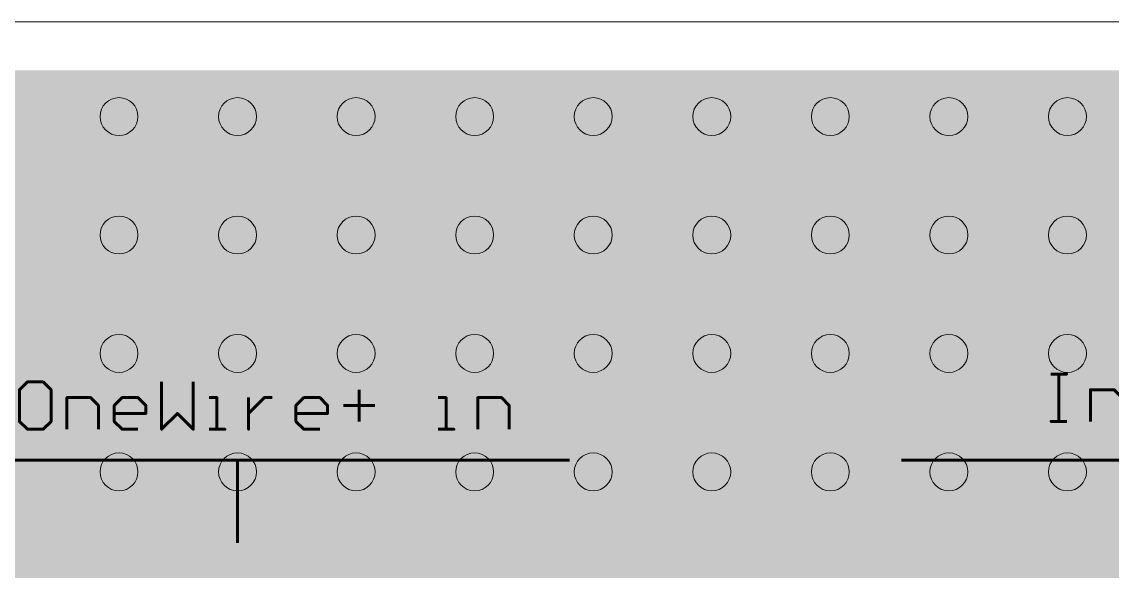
# Model space of a CAD drawing. Header units: millimetres. Extents: x 0 to 210, y 0 to 297.
# Drawn here: x 82.04 to 105.03, y 238.63 to 250.22 of the extents above; entities that cross this region are included whole.
import ezdxf

# ---------------------------------------------------------------- set-up
doc = ezdxf.new("R2010")
doc.units = ezdxf.units.MM
for name, pattern in [('K5LT32768', [0]), ('K5LT32801', [0]), ('K5LT32804', [0]), ('K5LT32807', [0])]:
    doc.linetypes.add(name, pattern=pattern)

# ---------------------------------------------------------------- blocks, each defined once
blk = doc.blocks.new('U117')
at = {"color": 7, "linetype": 'K5LT32768', "lineweight": 18}
blk.add_circle((99.09, 240.723), 0.4, dxfattribs=at)
blk = doc.blocks.new('U118')
at = {"color": 7, "linetype": 'K5LT32768', "lineweight": 18}
blk.add_circle((101.59, 240.723), 0.4, dxfattribs=at)
blk = doc.blocks.new('U119')
at = {"color": 7, "linetype": 'K5LT32768', "lineweight": 18}
blk.add_circle((104.09, 240.723), 0.4, dxfattribs=at)
blk = doc.blocks.new('U121')
at = {"color": 7, "linetype": 'K5LT32768', "lineweight": 18}
blk.add_circle((89.09, 240.723), 0.4, dxfattribs=at)
blk = doc.blocks.new('U122')
at = {"color": 7, "linetype": 'K5LT32768', "lineweight": 18}
blk.add_circle((91.59, 240.723), 0.4, dxfattribs=at)
blk = doc.blocks.new('U123')
at = {"color": 7, "linetype": 'K5LT32768', "lineweight": 18}
blk.add_circle((94.09, 240.723), 0.4, dxfattribs=at)
blk = doc.blocks.new('U124')
at = {"color": 7, "linetype": 'K5LT32768', "lineweight": 18}
blk.add_circle((96.59, 240.723), 0.4, dxfattribs=at)
blk = doc.blocks.new('U127')
at = {"color": 7, "linetype": 'K5LT32768', "lineweight": 18}
blk.add_circle((84.09, 240.723), 0.4, dxfattribs=at)
blk = doc.blocks.new('U128')
at = {"color": 7, "linetype": 'K5LT32768', "lineweight": 18}
blk.add_circle((86.59, 240.723), 0.4, dxfattribs=at)
blk = doc.blocks.new('U148')
at = {"color": 7, "linetype": 'K5LT32768', "lineweight": 18}
blk.add_circle((99.09, 243.223), 0.4, dxfattribs=at)
blk = doc.blocks.new('U149')
at = {"color": 7, "linetype": 'K5LT32768', "lineweight": 18}
blk.add_circle((101.59, 243.223), 0.4, dxfattribs=at)
blk = doc.blocks.new('U150')
at = {"color": 7, "linetype": 'K5LT32768', "lineweight": 18}
blk.add_circle((104.09, 243.223), 0.4, dxfattribs=at)
blk = doc.blocks.new('U152')
at = {"color": 7, "linetype": 'K5LT32768', "lineweight": 18}
blk.add_circle((89.09, 243.223), 0.4, dxfattribs=at)
blk = doc.blocks.new('U153')
at = {"color": 7, "linetype": 'K5LT32768', "lineweight": 18}
blk.add_circle((91.59, 243.223), 0.4, dxfattribs=at)
blk = doc.blocks.new('U154')
at = {"color": 7, "linetype": 'K5LT32768', "lineweight": 18}
blk.add_circle((94.09, 243.223), 0.4, dxfattribs=at)
blk = doc.blocks.new('U155')
at = {"color": 7, "linetype": 'K5LT32768', "lineweight": 18}
blk.add_circle((96.59, 243.223), 0.4, dxfattribs=at)
blk = doc.blocks.new('U158')
at = {"color": 7, "linetype": 'K5LT32768', "lineweight": 18}
blk.add_circle((84.09, 243.223), 0.4, dxfattribs=at)
blk = doc.blocks.new('U159')
at = {"color": 7, "linetype": 'K5LT32768', "lineweight": 18}
blk.add_circle((86.59, 243.223), 0.4, dxfattribs=at)
blk = doc.blocks.new('U179')
at = {"color": 7, "linetype": 'K5LT32768', "lineweight": 18}
blk.add_circle((99.09, 245.723), 0.4, dxfattribs=at)
blk = doc.blocks.new('U180')
at = {"color": 7, "linetype": 'K5LT32768', "lineweight": 18}
blk.add_circle((101.59, 245.723), 0.4, dxfattribs=at)
blk = doc.blocks.new('U181')
at = {"color": 7, "linetype": 'K5LT32768', "lineweight": 18}
blk.add_circle((104.09, 245.723), 0.4, dxfattribs=at)
blk = doc.blocks.new('U183')
at = {"color": 7, "linetype": 'K5LT32768', "lineweight": 18}
blk.add_circle((89.09, 245.723), 0.4, dxfattribs=at)
blk = doc.blocks.new('U184')
at = {"color": 7, "linetype": 'K5LT32768', "lineweight": 18}
blk.add_circle((91.59, 245.723), 0.4, dxfattribs=at)
blk = doc.blocks.new('U185')
at = {"color": 7, "linetype": 'K5LT32768', "lineweight": 18}
blk.add_circle((94.09, 245.723), 0.4, dxfattribs=at)
blk = doc.blocks.new('U186')
at = {"color": 7, "linetype": 'K5LT32768', "lineweight": 18}
blk.add_circle((96.59, 245.723), 0.4, dxfattribs=at)
blk = doc.blocks.new('U189')
at = {"color": 7, "linetype": 'K5LT32768', "lineweight": 18}
blk.add_circle((84.09, 245.723), 0.4, dxfattribs=at)
blk = doc.blocks.new('U190')
at = {"color": 7, "linetype": 'K5LT32768', "lineweight": 18}
blk.add_circle((86.59, 245.723), 0.4, dxfattribs=at)
blk = doc.blocks.new('U525')
at = {"color": 7, "linetype": 'K5LT32768', "lineweight": 18}
blk.add_circle((99.09, 248.223), 0.4, dxfattribs=at)
blk = doc.blocks.new('U526')
at = {"color": 7, "linetype": 'K5LT32768', "lineweight": 18}
blk.add_circle((101.59, 248.223), 0.4, dxfattribs=at)
blk = doc.blocks.new('U527')
at = {"color": 7, "linetype": 'K5LT32768', "lineweight": 18}
blk.add_circle((104.09, 248.223), 0.4, dxfattribs=at)
blk = doc.blocks.new('U529')
at = {"color": 7, "linetype": 'K5LT32768', "lineweight": 18}
blk.add_circle((89.09, 248.223), 0.4, dxfattribs=at)
blk = doc.blocks.new('U530')
at = {"color": 7, "linetype": 'K5LT32768', "lineweight": 18}
blk.add_circle((91.59, 248.223), 0.4, dxfattribs=at)
blk = doc.blocks.new('U531')
at = {"color": 7, "linetype": 'K5LT32768', "lineweight": 18}
blk.add_circle((94.09, 248.223), 0.4, dxfattribs=at)
blk = doc.blocks.new('U532')
at = {"color": 7, "linetype": 'K5LT32768', "lineweight": 18}
blk.add_circle((96.59, 248.223), 0.4, dxfattribs=at)
blk = doc.blocks.new('U535')
at = {"color": 7, "linetype": 'K5LT32768', "lineweight": 18}
blk.add_circle((84.09, 248.223), 0.4, dxfattribs=at)
blk = doc.blocks.new('U536')
at = {"color": 7, "linetype": 'K5LT32768', "lineweight": 18}
blk.add_circle((86.59, 248.223), 0.4, dxfattribs=at)
blk = doc.blocks.new('U716')
at = {"color": 4, "linetype": 'K5LT32804', "lineweight": 18, "true_color": 0x00ffff}
blk.add_circle((99.09, 240.723), 0.4, dxfattribs=at)
blk = doc.blocks.new('U717')
at = {"color": 4, "linetype": 'K5LT32804', "lineweight": 18, "true_color": 0x00ffff}
blk.add_circle((101.59, 240.723), 0.4, dxfattribs=at)
blk = doc.blocks.new('U718')
at = {"color": 4, "linetype": 'K5LT32804', "lineweight": 18, "true_color": 0x00ffff}
blk.add_circle((104.09, 240.723), 0.4, dxfattribs=at)
blk = doc.blocks.new('U720')
at = {"color": 4, "linetype": 'K5LT32804', "lineweight": 18, "true_color": 0x00ffff}
blk.add_circle((89.09, 240.723), 0.4, dxfattribs=at)
blk = doc.blocks.new('U721')
at = {"color": 4, "linetype": 'K5LT32804', "lineweight": 18, "true_color": 0x00ffff}
blk.add_circle((91.59, 240.723), 0.4, dxfattribs=at)
blk = doc.blocks.new('U722')
at = {"color": 4, "linetype": 'K5LT32804', "lineweight": 18, "true_color": 0x00ffff}
blk.add_circle((94.09, 240.723), 0.4, dxfattribs=at)
blk = doc.blocks.new('U723')
at = {"color": 4, "linetype": 'K5LT32804', "lineweight": 18, "true_color": 0x00ffff}
blk.add_circle((96.59, 240.723), 0.4, dxfattribs=at)
blk = doc.blocks.new('U726')
at = {"color": 4, "linetype": 'K5LT32804', "lineweight": 18, "true_color": 0x00ffff}
blk.add_circle((84.09, 240.723), 0.4, dxfattribs=at)
blk = doc.blocks.new('U727')
at = {"color": 4, "linetype": 'K5LT32804', "lineweight": 18, "true_color": 0x00ffff}
blk.add_circle((86.59, 240.723), 0.4, dxfattribs=at)
blk = doc.blocks.new('U747')
at = {"color": 4, "linetype": 'K5LT32804', "lineweight": 18, "true_color": 0x00ffff}
blk.add_circle((99.09, 243.223), 0.4, dxfattribs=at)
blk = doc.blocks.new('U748')
at = {"color": 4, "linetype": 'K5LT32804', "lineweight": 18, "true_color": 0x00ffff}
blk.add_circle((101.59, 243.223), 0.4, dxfattribs=at)
blk = doc.blocks.new('U749')
at = {"color": 4, "linetype": 'K5LT32804', "lineweight": 18, "true_color": 0x00ffff}
blk.add_circle((104.09, 243.223), 0.4, dxfattribs=at)
blk = doc.blocks.new('U751')
at = {"color": 4, "linetype": 'K5LT32804', "lineweight": 18, "true_color": 0x00ffff}
blk.add_circle((89.09, 243.223), 0.4, dxfattribs=at)
blk = doc.blocks.new('U752')
at = {"color": 4, "linetype": 'K5LT32804', "lineweight": 18, "true_color": 0x00ffff}
blk.add_circle((91.59, 243.223), 0.4, dxfattribs=at)
blk = doc.blocks.new('U753')
at = {"color": 4, "linetype": 'K5LT32804', "lineweight": 18, "true_color": 0x00ffff}
blk.add_circle((94.09, 243.223), 0.4, dxfattribs=at)
blk = doc.blocks.new('U754')
at = {"color": 4, "linetype": 'K5LT32804', "lineweight": 18, "true_color": 0x00ffff}
blk.add_circle((96.59, 243.223), 0.4, dxfattribs=at)
blk = doc.blocks.new('U757')
at = {"color": 4, "linetype": 'K5LT32804', "lineweight": 18, "true_color": 0x00ffff}
blk.add_circle((84.09, 243.223), 0.4, dxfattribs=at)
blk = doc.blocks.new('U758')
at = {"color": 4, "linetype": 'K5LT32804', "lineweight": 18, "true_color": 0x00ffff}
blk.add_circle((86.59, 243.223), 0.4, dxfattribs=at)
blk = doc.blocks.new('U778')
at = {"color": 4, "linetype": 'K5LT32804', "lineweight": 18, "true_color": 0x00ffff}
blk.add_circle((99.09, 245.723), 0.4, dxfattribs=at)
blk = doc.blocks.new('U779')
at = {"color": 4, "linetype": 'K5LT32804', "lineweight": 18, "true_color": 0x00ffff}
blk.add_circle((101.59, 245.723), 0.4, dxfattribs=at)
blk = doc.blocks.new('U780')
at = {"color": 4, "linetype": 'K5LT32804', "lineweight": 18, "true_color": 0x00ffff}
blk.add_circle((104.09, 245.723), 0.4, dxfattribs=at)
blk = doc.blocks.new('U782')
at = {"color": 4, "linetype": 'K5LT32804', "lineweight": 18, "true_color": 0x00ffff}
blk.add_circle((89.09, 245.723), 0.4, dxfattribs=at)
blk = doc.blocks.new('U783')
at = {"color": 4, "linetype": 'K5LT32804', "lineweight": 18, "true_color": 0x00ffff}
blk.add_circle((91.59, 245.723), 0.4, dxfattribs=at)
blk = doc.blocks.new('U784')
at = {"color": 4, "linetype": 'K5LT32804', "lineweight": 18, "true_color": 0x00ffff}
blk.add_circle((94.09, 245.723), 0.4, dxfattribs=at)
blk = doc.blocks.new('U785')
at = {"color": 4, "linetype": 'K5LT32804', "lineweight": 18, "true_color": 0x00ffff}
blk.add_circle((96.59, 245.723), 0.4, dxfattribs=at)
blk = doc.blocks.new('U788')
at = {"color": 4, "linetype": 'K5LT32804', "lineweight": 18, "true_color": 0x00ffff}
blk.add_circle((84.09, 245.723), 0.4, dxfattribs=at)
blk = doc.blocks.new('U789')
at = {"color": 4, "linetype": 'K5LT32804', "lineweight": 18, "true_color": 0x00ffff}
blk.add_circle((86.59, 245.723), 0.4, dxfattribs=at)
blk = doc.blocks.new('U1124')
at = {"color": 4, "linetype": 'K5LT32804', "lineweight": 18, "true_color": 0x00ffff}
blk.add_circle((99.09, 248.223), 0.4, dxfattribs=at)
blk = doc.blocks.new('U1125')
at = {"color": 4, "linetype": 'K5LT32804', "lineweight": 18, "true_color": 0x00ffff}
blk.add_circle((101.59, 248.223), 0.4, dxfattribs=at)
blk = doc.blocks.new('U1126')
at = {"color": 4, "linetype": 'K5LT32804', "lineweight": 18, "true_color": 0x00ffff}
blk.add_circle((104.09, 248.223), 0.4, dxfattribs=at)
blk = doc.blocks.new('U1128')
at = {"color": 4, "linetype": 'K5LT32804', "lineweight": 18, "true_color": 0x00ffff}
blk.add_circle((89.09, 248.223), 0.4, dxfattribs=at)
blk = doc.blocks.new('U1129')
at = {"color": 4, "linetype": 'K5LT32804', "lineweight": 18, "true_color": 0x00ffff}
blk.add_circle((91.59, 248.223), 0.4, dxfattribs=at)
blk = doc.blocks.new('U1130')
at = {"color": 4, "linetype": 'K5LT32804', "lineweight": 18, "true_color": 0x00ffff}
blk.add_circle((94.09, 248.223), 0.4, dxfattribs=at)
blk = doc.blocks.new('U1131')
at = {"color": 4, "linetype": 'K5LT32804', "lineweight": 18, "true_color": 0x00ffff}
blk.add_circle((96.59, 248.223), 0.4, dxfattribs=at)
blk = doc.blocks.new('U1134')
at = {"color": 4, "linetype": 'K5LT32804', "lineweight": 18, "true_color": 0x00ffff}
blk.add_circle((84.09, 248.223), 0.4, dxfattribs=at)
blk = doc.blocks.new('U1135')
at = {"color": 4, "linetype": 'K5LT32804', "lineweight": 18, "true_color": 0x00ffff}
blk.add_circle((86.59, 248.223), 0.4, dxfattribs=at)

msp = doc.modelspace()

# ---------------------------------------------------------------- hatches: boundary and pattern name
for points in [[(57.616, 209.249), (57.616, 249.199), (170.565, 249.199), (170.565, 209.249)], [(57.616, 249.199), (57.616, 249.199), (170.565, 249.199)]]:
    msp.add_hatch(color=7).paths.add_polyline_path(points)
at = {"true_color": 0x00ffff}
for points in [[(57.616, 239.473), (57.616, 249.199), (170.565, 249.199), (170.565, 239.473)], [(57.616, 249.199), (57.616, 249.199), (170.565, 249.199)], [(91.251, 239.473), (91.215, 239.473), (101.965, 239.473), (101.93, 239.473)], [(91.286, 239.472), (91.251, 239.473), (101.93, 239.473), (101.894, 239.472)], [(91.322, 239.47), (91.286, 239.472), (101.894, 239.472), (101.859, 239.47)], [(91.357, 239.467), (91.322, 239.47), (101.859, 239.47), (101.824, 239.467)], [(91.392, 239.464), (91.357, 239.467), (101.824, 239.467), (101.788, 239.464)], [(91.427, 239.459), (91.392, 239.464), (101.788, 239.464), (101.753, 239.459)], [(91.463, 239.454), (91.427, 239.459), (101.753, 239.459), (101.718, 239.454)], [(91.498, 239.449), (91.463, 239.454), (101.718, 239.454), (101.683, 239.449)], [(91.532, 239.442), (91.498, 239.449), (101.683, 239.449), (101.648, 239.442)], [(91.567, 239.435), (91.532, 239.442), (101.648, 239.442), (101.614, 239.435)], [(91.602, 239.427), (91.567, 239.435), (101.614, 239.435), (101.579, 239.427)], [(91.636, 239.418), (91.602, 239.427), (101.579, 239.427), (101.545, 239.418)], [(91.67, 239.408), (91.636, 239.418), (101.545, 239.418), (101.511, 239.408)], [(91.704, 239.398), (91.67, 239.408), (101.511, 239.408), (101.477, 239.398)], [(91.738, 239.387), (91.704, 239.398), (101.477, 239.398), (101.443, 239.387)], [(91.771, 239.375), (91.738, 239.387), (101.443, 239.387), (101.41, 239.375)], [(91.804, 239.363), (91.771, 239.375), (101.41, 239.375), (101.376, 239.363)], [(91.837, 239.35), (91.804, 239.363), (101.376, 239.363), (101.343, 239.35)], [(91.87, 239.336), (91.837, 239.35), (101.343, 239.35), (101.311, 239.336)], [(91.902, 239.321), (91.87, 239.336), (101.311, 239.336), (101.279, 239.321)], [(91.934, 239.306), (91.902, 239.321), (101.279, 239.321), (101.247, 239.306)], [(91.966, 239.29), (91.934, 239.306), (101.247, 239.306), (101.215, 239.29)], [(91.997, 239.273), (91.966, 239.29), (101.215, 239.29), (101.184, 239.273)], [(92.028, 239.256), (91.997, 239.273), (101.184, 239.273), (101.153, 239.256)], [(92.058, 239.238), (92.028, 239.256), (101.153, 239.256), (101.122, 239.238)], [(92.088, 239.219), (92.058, 239.238), (101.122, 239.238), (101.092, 239.219)], [(92.118, 239.199), (92.088, 239.219), (101.092, 239.219), (101.062, 239.199)], [(92.147, 239.179), (92.118, 239.199), (101.062, 239.199), (101.033, 239.179)], [(92.176, 239.159), (92.147, 239.179), (101.033, 239.179), (101.004, 239.159)], [(92.205, 239.137), (92.176, 239.159), (101.004, 239.159), (100.976, 239.137)], [(92.233, 239.116), (92.205, 239.137), (100.976, 239.137), (100.948, 239.116)], [(92.26, 239.093), (92.233, 239.116), (100.948, 239.116), (100.921, 239.093)], [(92.287, 239.07), (92.26, 239.093), (100.921, 239.093), (100.894, 239.07)], [(92.313, 239.046), (92.287, 239.07), (100.894, 239.07), (100.867, 239.046)], [(92.339, 239.022), (92.313, 239.046), (100.867, 239.046), (100.842, 239.022)], [(92.364, 238.997), (92.339, 239.022), (100.842, 239.022), (100.816, 238.997)], [(92.389, 238.972), (92.364, 238.997), (100.816, 238.997), (100.791, 238.972)], [(92.413, 238.946), (92.389, 238.972), (100.791, 238.972), (100.767, 238.946)], [(92.437, 238.92), (92.413, 238.946), (100.767, 238.946), (100.744, 238.92)], [(92.46, 238.893), (92.437, 238.92), (100.744, 238.92), (100.72, 238.893)], [(92.483, 238.865), (92.46, 238.893), (100.72, 238.893), (100.698, 238.865)], [(92.505, 238.837), (92.483, 238.865), (100.698, 238.865), (100.676, 238.837)], [(92.526, 238.809), (92.505, 238.837), (100.676, 238.837), (100.655, 238.809)], [(92.547, 238.78), (92.526, 238.809), (100.655, 238.809), (100.634, 238.78)], [(92.567, 238.751), (92.547, 238.78), (100.634, 238.78), (100.614, 238.751)], [(92.586, 238.721), (92.567, 238.751), (100.614, 238.751), (100.595, 238.721)], [(92.605, 238.691), (92.586, 238.721), (100.595, 238.721), (100.576, 238.691)], [(92.623, 238.661), (92.605, 238.691), (100.576, 238.691), (100.558, 238.661)], [(92.64, 238.63), (92.623, 238.661), (100.558, 238.661), (100.541, 238.63)], [(92.657, 238.599), (92.64, 238.63), (100.541, 238.63), (100.524, 238.599)]]:
    msp.add_hatch(color=4, dxfattribs=at).paths.add_polyline_path(points)

# ---------------------------------------------------------------- linework, layer by layer
at = {"color": 1, "linetype": 'K5LT32801', "lineweight": 18, "true_color": 0xff0000}
msp.add_lwpolyline([(56.59, 250.224), (171.59, 250.224)], dxfattribs=at)
at = {"color": 70, "linetype": 'K5LT32807', "lineweight": 60, "true_color": 0x80ff00}
msp.add_lwpolyline([(82.49, 242.623), (82.157, 242.623), (81.99, 242.456), (81.99, 241.79), (82.157, 241.623), (82.49, 241.623), (82.657, 241.79), (82.657, 242.456)], close=True, dxfattribs=at)
for points in [[(84.989, 242.623), (84.989, 241.623), (85.323, 241.956), (85.656, 241.623), (85.656, 242.623)], [(103.74, 242.789), (104.074, 242.789), (103.907, 242.789), (103.907, 241.79), (103.74, 241.79), (104.074, 241.79)], [(89.155, 242.456), (89.155, 241.79)], [(104.573, 241.79), (104.573, 242.456), (105.073, 242.456), (105.24, 242.29), (105.24, 241.79)], [(82.99, 241.623), (82.99, 242.29), (83.49, 242.29), (83.656, 242.123), (83.656, 241.623)], [(84.49, 241.623), (84.156, 241.623), (83.99, 241.79), (83.99, 242.123), (84.156, 242.29), (84.49, 242.29), (84.656, 242.123), (84.656, 241.956), (83.99, 241.956)], [(85.989, 241.623), (86.322, 241.623), (86.156, 241.623), (86.156, 242.29), (85.989, 242.29)], [(86.822, 242.29), (86.822, 241.623), (86.822, 241.956), (86.989, 242.123), (87.155, 242.29), (87.322, 242.29)], [(88.322, 241.623), (87.988, 241.623), (87.822, 241.79), (87.822, 242.123), (87.988, 242.29), (88.322, 242.29), (88.488, 242.123), (88.488, 241.956), (87.822, 241.956)], [(88.821, 242.123), (89.488, 242.123)], [(90.821, 241.623), (91.154, 241.623), (90.987, 241.623), (90.987, 242.29), (90.821, 242.29)], [(91.654, 241.623), (91.654, 242.29), (92.154, 242.29), (92.32, 242.123), (92.32, 241.623)], [(80.59, 240.973), (93.59, 240.973)], [(86.59, 239.223), (86.59, 240.973)], [(100.59, 240.973), (113.59, 240.973)]]:
    msp.add_lwpolyline(points, dxfattribs=at)

# ---------------------------------------------------------------- block references
for name in ['U535', 'U1134', 'U536', 'U1135', 'U529', 'U1128', 'U530', 'U1129', 'U531', 'U1130', 'U532', 'U1131', 'U525', 'U1124', 'U526', 'U1125', 'U527', 'U1126', 'U189', 'U788', 'U190', 'U789', 'U183', 'U782', 'U184', 'U783', 'U185', 'U784', 'U186', 'U785', 'U179', 'U778', 'U180', 'U779', 'U181', 'U780', 'U158', 'U757', 'U159', 'U758', 'U152', 'U751', 'U153', 'U752', 'U154', 'U753', 'U155', 'U754', 'U148', 'U747', 'U149', 'U748', 'U150', 'U749', 'U127', 'U726', 'U128', 'U727', 'U121', 'U720', 'U122', 'U721', 'U123', 'U722', 'U124', 'U723', 'U117', 'U716', 'U118', 'U717', 'U119', 'U718']:
    msp.add_blockref(name, (0, 0))

doc.saveas('drawing.dxf')
